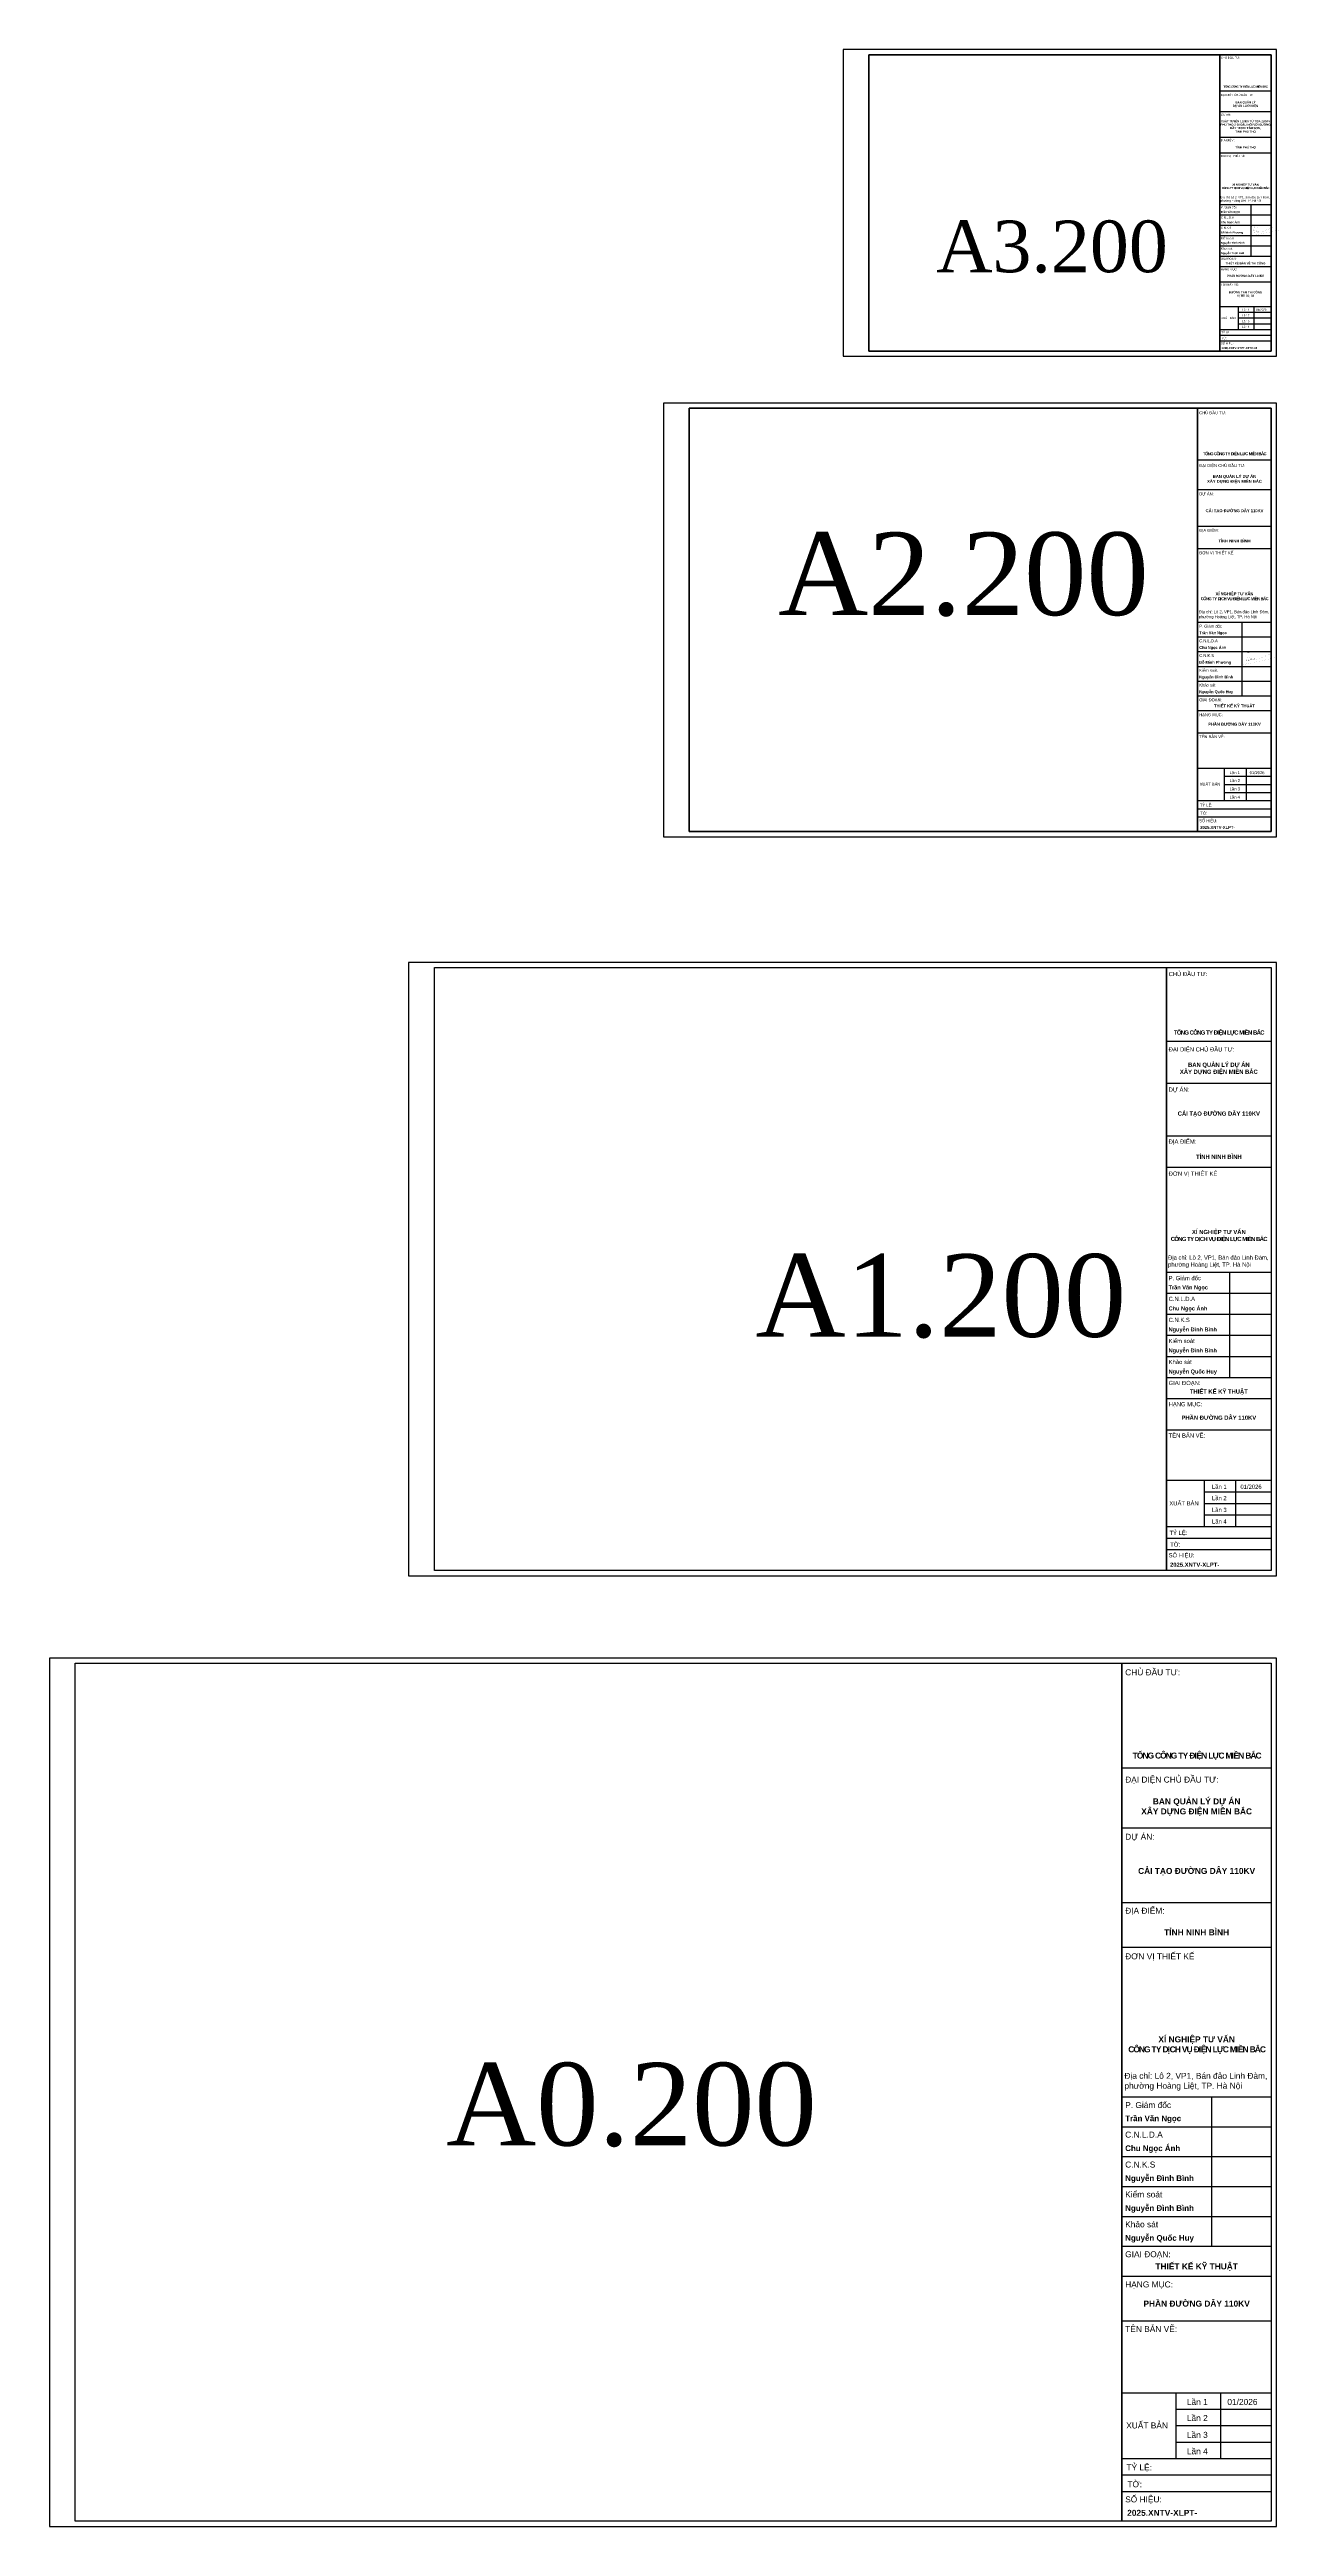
# Model space of a CAD drawing. Header units: feet. Extents: x 74374 to 92081, y 43964 to 65389.
# Drawn here: x 91597.1 to 91835.3, y 57830.6 to 58310.4 of the extents above; entities that cross this region are included whole.
import ezdxf
from ezdxf.enums import TextEntityAlignment as Align

# ---------------------------------------------------------------- set-up
doc = ezdxf.new("R2010")
doc.units = ezdxf.units.FT
doc.header["$MEASUREMENT"] = 0
for name, color, linetype in [('12-khung ten', 12, 'Continuous'), ('7-Text khung ten', 7, 'Continuous'), ('HoKhoan', 20, 'Continuous'), ('Khung', 7, 'Continuous'), ('KHUNG-TEN', 7, 'Continuous'), ('PDM', 5, 'Continuous')]:
    doc.layers.add(name, color=color, linetype=linetype)
doc.styles.add('Arial-Bold', font='arialbd.ttf')
doc.styles.add('PEC_TIMENEW', font='times.ttf')
doc.styles.add('Style-Arial', font='arial.ttf')

# ---------------------------------------------------------------- blocks, each defined once
blk = doc.blocks.new('A$C2718f49c')
at = {"layer": 'PDM', "color": 0, "const_width": 3.24}
for points in [[(-380, -218), (-251, -192), (-123, -166), (5, -140), (133, -114), (261, -87), (390, -61), (550, -27), (646, -6), (773, 21), (901, 49), (1029, 77), (1157, 105), (1284, 134), (1412, 162), (1540, 191), (1667, 220), (1795, 248)], [(-94, 518), (-93, 518), (-83, 525), (-69, 531), (-54, 536), (-43, 539), (-25, 544), (-11, 547), (2, 550), (14, 552), (26, 554), (38, 556), (49, 557), (67, 558), (73, 558), (84, 559), (97, 559), (109, 559), (121, 558), (134, 558), (147, 557), (159, 556), (172, 555), (185, 554), (199, 552), (212, 551), (228, 549), (238, 548), (251, 546), (264, 543), (277, 540), (289, 536), (300, 531), (312, 522), (319, 515), (327, 504), (333, 493), (337, 479), (338, 468), (337, 455), (334, 442), (331, 433), (324, 419), (317, 408), (310, 397), (302, 388), (293, 378), (286, 372), (274, 361), (264, 353), (254, 346), (243, 339), (233, 332), (222, 325), (211, 318), (200, 312), (188, 305), (178, 299), (167, 292), (156, 285), (145, 279), (134, 273), (123, 267), (112, 261), (101, 255), (89, 250), (78, 245), (66, 240), (54, 236)], [(21, 514), (0, 0)], [(105, 478), (86, 33)], [(91, 157), (94, 165), (96, 173), (98, 178), (100, 182), (102, 188), (104, 193), (107, 198), (109, 203), (110, 205), (112, 207), (113, 208), (114, 210), (115, 211), (116, 211), (117, 211), (118, 211), (118, 211), (119, 210), (120, 208), (120, 206), (121, 204), (121, 202), (121, 200), (122, 197), (122, 191), (122, 184), (123, 172), (123, 156), (124, 141), (124, 127), (125, 113), (125, 107), (125, 100), (125, 94), (125, 88), (126, 83), (126, 77), (126, 72), (126, 68), (127, 63), (127, 59), (127, 56), (128, 53), (128, 50), (128, 48), (129, 47), (129, 46), (129, 45), (130, 46), (130, 47), (131, 48), (131, 50), (132, 53), (132, 56), (133, 60), (134, 64), (134, 69), (135, 74), (135, 79), (136, 84), (137, 90), (138, 102), (139, 114)], [(154, 177), (156, 182), (158, 187), (159, 190), (160, 192), (161, 194), (162, 196), (163, 197), (164, 198), (164, 198), (165, 199), (165, 199), (166, 198), (166, 198), (167, 197), (167, 195), (167, 194), (167, 192), (167, 190), (168, 188), (168, 185), (168, 182), (168, 180), (168, 174), (167, 168), (167, 155), (167, 148), (167, 142), (167, 140), (167, 137), (167, 134), (167, 132), (167, 127), (167, 123), (168, 115), (168, 111), (167, 106), (167, 104), (167, 101), (167, 98), (166, 96), (166, 90), (165, 84), (165, 82), (165, 79), (165, 77), (165, 75), (166, 73), (166, 73), (167, 72), (167, 72), (168, 71), (169, 71), (170, 71), (170, 71), (171, 72), (173, 73), (176, 74), (178, 75), (180, 77), (182, 79), (183, 81), (185, 82), (186, 84), (187, 86), (191, 94), (192, 98), (196, 107), (199, 115), (202, 123), (204, 132), (207, 141), (209, 150), (210, 159), (212, 167), (214, 176), (216, 194)], [(216, 194), (216, 189), (216, 185), (215, 180), (215, 175), (215, 170), (214, 166), (214, 161), (214, 156), (214, 152), (214, 147), (214, 143), (214, 138), (214, 134), (214, 129), (215, 125), (215, 121), (215, 117), (216, 112), (216, 108), (217, 103), (217, 98), (218, 92), (218, 87), (220, 83), (222, 80), (227, 80), (231, 82), (235, 87), (237, 90), (239, 95), (241, 99), (242, 103), (244, 107), (246, 111), (248, 116), (249, 120), (251, 124), (252, 129), (254, 133), (255, 137), (257, 142), (258, 146), (260, 151), (261, 155), (263, 160), (264, 164), (265, 168)], [(270, 202), (270, 186), (270, 178), (270, 170), (270, 162), (270, 153), (270, 148), (271, 141), (271, 135), (271, 131), (271, 127), (272, 124), (272, 120), (272, 116), (272, 111), (272, 107), (272, 99), (272, 96), (272, 94), (272, 91), (272, 89), (272, 88), (272, 87), (272, 86), (273, 85), (273, 85), (273, 84), (274, 84), (274, 83), (275, 83), (275, 83), (276, 84), (277, 84), (277, 84), (278, 85), (280, 86), (282, 88), (284, 91), (285, 92), (286, 93), (287, 95), (288, 97), (289, 98), (290, 102), (292, 106), (295, 112), (298, 119), (301, 126), (304, 133), (307, 140), (310, 148), (312, 156), (314, 163), (316, 171), (317, 178), (319, 186), (321, 201)], [(321, 201), (321, 184), (321, 168), (321, 154), (320, 137), (320, 129), (320, 121), (321, 112), (321, 104), (322, 98), (323, 94), (323, 90), (324, 88), (324, 87), (325, 86), (326, 85), (326, 85), (327, 85), (328, 85), (328, 85), (329, 86), (330, 87), (332, 89), (334, 92), (336, 96), (338, 100), (340, 105), (342, 110), (344, 116), (346, 122), (351, 133), (355, 147), (357, 151), (359, 156), (360, 161), (362, 166), (365, 175), (368, 183), (371, 190), (373, 198), (376, 204), (378, 211), (382, 223)], [(378, 210), (377, 203), (376, 196), (375, 188), (374, 181), (373, 175), (372, 168), (371, 161), (370, 153), (369, 147), (369, 141), (368, 134), (368, 126), (368, 122), (370, 111), (372, 104), (374, 98), (376, 96), (379, 95), (382, 97), (385, 101), (388, 106), (391, 113), (394, 121), (398, 129), (401, 139), (404, 149), (407, 158), (410, 168), (413, 178), (416, 189), (417, 195), (420, 202), (422, 208), (423, 215), (425, 221)], [(425, 221), (424, 199), (422, 178), (421, 158), (420, 141), (420, 133), (420, 126), (420, 120), (420, 115), (421, 111), (422, 108), (423, 106), (424, 106), (426, 107), (428, 109), (430, 112), (432, 117), (434, 122), (437, 128), (440, 135), (443, 143), (449, 160), (456, 180), (470, 222)], [(470, 222), (467, 197), (465, 185), (464, 173), (462, 162), (461, 152), (460, 142), (460, 134), (460, 127), (460, 120), (460, 118), (461, 116), (461, 114), (462, 112), (463, 111), (464, 111), (465, 111), (466, 111), (467, 112), (469, 113), (470, 114), (472, 117), (476, 123), (480, 129), (488, 143), (494, 156), (499, 169), (504, 182), (508, 195), (515, 221)], [(515, 221), (514, 207), (512, 194), (511, 181), (511, 169), (510, 164), (510, 159), (510, 155), (510, 152), (511, 149), (511, 147), (511, 145), (512, 144), (513, 144), (514, 145), (515, 147), (517, 150), (518, 153), (520, 156), (521, 161), (523, 165), (527, 176), (531, 188), (536, 201), (540, 214)], [(545, 288), (540, 201), (558, 161), (602, 136), (625, 136), (666, 147), (705, 161), (744, 175), (783, 189), (822, 204), (860, 219), (898, 234), (936, 249), (974, 265), (1011, 280), (1048, 296), (1086, 312), (1122, 328), (1159, 344), (1196, 360), (1232, 376), (1269, 393), (1305, 409), (1341, 426), (1377, 442), (1414, 459), (1450, 475), (1486, 492), (1522, 509)]]:
    blk.add_lwpolyline(points, dxfattribs=at)

msp = doc.modelspace()

# ---------------------------------------------------------------- linework, layer by layer
for p, q in [((91823.87105, 58302.38116), (91833.87105, 58302.38116)), ((91823.87105, 58298.38116), (91833.87105, 58298.38116)), ((91823.87105, 58293.38116), (91833.87105, 58293.38116)), ((91823.87105, 58290.38116), (91833.87105, 58290.38116)), ((91829.87105, 58280.38116), (91829.87105, 58270.38116)), ((91823.87105, 58268.38116), (91833.87105, 58268.38116)), ((91823.87105, 58265.38116), (91833.87105, 58265.38116)), ((91823.87105, 58260.58116), (91833.87105, 58260.58116)), ((91823.87105, 58256.18116), (91833.87105, 58256.18116)), ((91827.47105, 58259.48116), (91833.87105, 58259.48116)), ((91827.47105, 58258.38116), (91833.87105, 58258.38116)), ((91827.47105, 58257.28116), (91833.87105, 58257.28116)), ((91823.87105, 58255.08116), (91833.87105, 58255.08116)), ((91823.87105, 58253.98116), (91833.87105, 58253.98116)), ((91819.58534, 58230.8979), (91833.87105, 58230.8979)), ((91819.58534, 58225.18362), (91833.87105, 58225.18362)), ((91819.58534, 58218.04076), (91833.87105, 58218.04076)), ((91819.58534, 58213.75504), (91833.87105, 58213.75504)), ((91828.15677, 58199.46933), (91828.15677, 58185.18362)), ((91819.58534, 58182.32647), (91833.87105, 58182.32647)), ((91819.58534, 58178.04076), (91833.87105, 58178.04076)), ((91819.58534, 58171.18362), (91833.87105, 58171.18362)), ((91824.7282, 58169.61219), (91833.87105, 58169.61219)), ((91819.58534, 58164.8979), (91833.87105, 58164.8979)), ((91824.7282, 58168.04076), (91833.87105, 58168.04076)), ((91824.7282, 58166.46933), (91833.87105, 58166.46933)), ((91819.58534, 58163.32647), (91833.87105, 58163.32647)), ((91819.58534, 58161.75504), (91833.87105, 58161.75504)), ((91813.52262, 58118.2964), (91833.87105, 58118.2964)), ((91813.52262, 58110.15703), (91833.87105, 58110.15703)), ((91813.52262, 58099.98281), (91833.87105, 58099.98281)), ((91813.52262, 58093.87828), (91833.87105, 58093.87828)), ((91825.73168, 58073.52985), (91825.73168, 58053.18142)), ((91813.52262, 58049.11173), (91833.87105, 58049.11173)), ((91813.52262, 58043.0072), (91833.87105, 58043.0072)), ((91813.52262, 58033.23995), (91833.87105, 58033.23995)), ((91820.84806, 58031.00163), (91833.87105, 58031.00163)), ((91820.84806, 58028.7633), (91833.87105, 58028.7633)), ((91820.84806, 58026.52497), (91833.87105, 58026.52497)), ((91813.52262, 58024.28664), (91833.87105, 58024.28664)), ((91813.52262, 58022.04832), (91833.87105, 58022.04832)), ((91813.52262, 58019.80999), (91833.87105, 58019.80999)), ((91804.91635, 57977.52711), (91833.87105, 57977.52711)), ((91804.91635, 57965.94523), (91833.87105, 57965.94523)), ((91804.91635, 57951.46788), (91833.87105, 57951.46788)), ((91804.91635, 57942.78147), (91833.87105, 57942.78147)), ((91822.28917, 57913.82676), (91822.28917, 57884.87206)), ((91804.91635, 57879.08112), (91833.87105, 57879.08112)), ((91804.91635, 57870.39471), (91833.87105, 57870.39471)), ((91804.91635, 57856.49645), (91833.87105, 57856.49645)), ((91815.34004, 57853.31143), (91833.87105, 57853.31143)), ((91815.34004, 57850.12641), (91833.87105, 57850.12641)), ((91804.91635, 57843.75638), (91833.87105, 57843.75638)), ((91815.34004, 57846.9414), (91833.87105, 57846.9414)), ((91804.91635, 57840.57136), (91833.87105, 57840.57136)), ((91804.91635, 57837.38634), (91833.87105, 57837.38634))]:
    msp.add_line(p, q)
for points in [[(91827.47105, 58260.58116), (91827.47105, 58256.18116)], [(91830.47105, 58260.58116), (91830.47105, 58256.18116)], [(91824.7282, 58171.18362), (91824.7282, 58164.8979)], [(91829.01391, 58171.18362), (91829.01391, 58164.8979)], [(91820.84806, 58033.23995), (91820.84806, 58024.28664)], [(91826.95259, 58033.23995), (91826.95259, 58024.28664)], [(91815.34004, 57856.49645), (91815.34004, 57843.75638)], [(91824.02645, 57856.49645), (91824.02645, 57843.75638)]]:
    msp.add_lwpolyline(points)
at = {"layer": '12-khung ten', "color": 7}
for points in [[(91755.87105, 58251.98116), (91833.87105, 58251.98116), (91833.87105, 58309.38116), (91755.87105, 58309.38116)], [(91823.87105, 58309.38116), (91833.87105, 58309.38116), (91833.87105, 58251.98116), (91823.87105, 58251.98116)], [(91833.87105, 58240.8979), (91721.07105, 58240.8979), (91721.07105, 58158.8979), (91833.87105, 58158.8979)], [(91819.58534, 58240.8979), (91833.87105, 58240.8979), (91833.87105, 58158.8979), (91819.58534, 58158.8979)], [(91671.67105, 58132.5403), (91833.87105, 58132.5403), (91833.87105, 58015.7403), (91671.67105, 58015.7403)], [(91671.67105, 58132.5403), (91813.52262, 58132.5403), (91813.52262, 58015.7403), (91671.67105, 58015.7403)], [(91813.52262, 58132.5403), (91833.87105, 58132.5403), (91833.87105, 58015.7403), (91813.52262, 58015.7403)], [(91804.91635, 57997.7954), (91833.87105, 57997.7954), (91833.87105, 57831.5954), (91804.91635, 57831.5954)]]:
    msp.add_lwpolyline(points, close=True, dxfattribs=at)
at = {"layer": 'DEFPOINTS', "color": 4}
for points in [[(91750.87105, 58250.98116), (91834.87105, 58250.98116), (91834.87105, 58310.38116), (91750.87105, 58310.38116)], [(91716.07105, 58241.8979), (91716.07105, 58157.8979), (91834.87105, 58157.8979), (91834.87105, 58241.8979)], [(91666.67105, 58014.7403), (91834.87105, 58014.7403), (91834.87105, 58133.5403), (91666.67105, 58133.5403)], [(91597.07105, 57830.5954), (91834.87105, 57830.5954), (91834.87105, 57998.7954), (91597.07105, 57998.7954)]]:
    msp.add_lwpolyline(points, close=True, dxfattribs=at)
at = {"layer": 'DEFPOINTS'}
for points in [[(91755.87105, 58309.38116), (91823.87105, 58309.38116), (91823.87105, 58251.98116), (91755.87105, 58251.98116)], [(91721.07105, 58240.8979), (91819.58534, 58240.8979), (91819.58534, 58158.8979), (91721.07105, 58158.8979)], [(91671.67105, 58132.5403), (91813.52262, 58132.5403), (91813.52262, 58015.7403), (91671.67105, 58015.7403)], [(91602.07105, 57997.7954), (91804.91635, 57997.7954), (91804.91635, 57831.5954), (91602.07105, 57831.5954)]]:
    msp.add_lwpolyline(points, close=True, dxfattribs=at)
at = {"layer": 'KHUNG-TEN', "color": 7}
for p, q in [((91823.87105, 58280.38116), (91833.87105, 58280.38116)), ((91823.87105, 58278.38116), (91833.87105, 58278.38116)), ((91823.87105, 58276.38116), (91833.87105, 58276.38116)), ((91823.87105, 58274.38116), (91833.87105, 58274.38116)), ((91823.87105, 58272.38116), (91833.87105, 58272.38116)), ((91823.87105, 58270.38116), (91833.87105, 58270.38116)), ((91819.58534, 58199.46933), (91833.87105, 58199.46933)), ((91819.58534, 58196.61219), (91833.87105, 58196.61219)), ((91819.58534, 58193.75504), (91833.87105, 58193.75504)), ((91819.58534, 58190.8979), (91833.87105, 58190.8979)), ((91819.58534, 58188.04076), (91833.87105, 58188.04076)), ((91819.58534, 58185.18362), (91833.87105, 58185.18362)), ((91813.52262, 58073.52985), (91833.87105, 58073.52985)), ((91813.52262, 58069.46016), (91833.87105, 58069.46016)), ((91813.52262, 58065.39048), (91833.87105, 58065.39048)), ((91813.52262, 58061.32079), (91833.87105, 58061.32079)), ((91813.52262, 58057.2511), (91833.87105, 58057.2511)), ((91813.52262, 58053.18142), (91833.87105, 58053.18142)), ((91804.91635, 57913.82676), (91833.87105, 57913.82676)), ((91804.91635, 57908.03582), (91833.87105, 57908.03582)), ((91804.91635, 57902.24488), (91833.87105, 57902.24488)), ((91804.91635, 57896.45394), (91833.87105, 57896.45394)), ((91804.91635, 57890.663), (91833.87105, 57890.663)), ((91804.91635, 57884.87206), (91833.87105, 57884.87206))]:
    msp.add_line(p, q, dxfattribs=at)

# ---------------------------------------------------------------- block references
at = {"layer": 'HoKhoan'}
for p, xscale, yscale, zscale in [((91830.32325, 58274.72632), 0.002746799066944047, 0.002746799066944047, 0.002746799066944047), ((91829.11311, 58191.81929), 0.003051998963271163, 0.003051998963271163, 0.003051998963271163)]:
    msp.add_blockref('A$C2718f49c', p, dxfattribs=dict(at, xscale=xscale, yscale=yscale, zscale=zscale))

# ---------------------------------------------------------------- texts
at = {"layer": '7-Text khung ten'}
for s, height, style, p in [('CHỦ ĐẦU TƯ:', 0.4, 'Style-Arial', (91824.08896, 58308.57544)), ('ĐẠI DIỆN CHỦ ĐẦU TƯ:', 0.4, 'Style-Arial', (91824.08896, 58301.4008)), ('DỰ ÁN:', 0.4, 'Style-Arial', (91824.08896, 58297.57544)), ('ĐỊA ĐIỂM:', 0.4, 'Style-Arial', (91824.08896, 58292.62625)), ('ĐƠN VỊ THIẾT KẾ', 0.4, 'Style-Arial', (91824.08896, 58289.57544)), ('P. Giám đốc', 0.4, 'Style-Arial', (91824.08896, 58279.62625)), ('Đỗ Minh Phương', 0.38, 'Arial-Bold', (91824.08896, 58274.74739)), ('Trần Văn Ngọc', 0.38, 'Arial-Bold', (91824.08896, 58278.74739)), ('Chu Ngọc Ánh', 0.38, 'Arial-Bold', (91824.08896, 58276.74739)), ('C.N.L.D.A', 0.4, 'Style-Arial', (91824.08896, 58277.64739)), ('C.N.K.S', 0.4, 'Style-Arial', (91824.08896, 58275.64739)), ('GIAI ĐOẠN:', 0.4, 'Style-Arial', (91824.08896, 58269.64739)), ('Nguyễn Đình Bình', 0.38, 'Arial-Bold', (91824.08896, 58272.74739)), ('Nguyễn Tuấn Anh', 0.38, 'Arial-Bold', (91824.08896, 58270.74739)), ('Kiểm soát', 0.4, 'Style-Arial', (91824.08896, 58273.64739)), ('Khảo sát', 0.4, 'Style-Arial', (91824.08896, 58271.64739)), ('HẠNG MỤC:', 0.4, 'Style-Arial', (91824.08896, 58267.62625)), ('TÊN BẢN VẼ:', 0.4, 'Style-Arial', (91824.08896, 58264.64739)), ('XUẤT BẢN', 0.4, 'Style-Arial', (91824.15764, 58258.1927)), ('TỶ LỆ:', 0.4, 'Style-Arial', (91824.17153, 58255.38165)), ('Lần 1', 0.4, 'Style-Arial', (91828.21726, 58259.76831)), ('Lần 2', 0.4, 'Style-Arial', (91828.21726, 58258.68896)), ('Lần 3', 0.4, 'Style-Arial', (91828.21726, 58257.56485)), ('Lần 4', 0.4, 'Style-Arial', (91828.21726, 58256.46485)), ('04/2026', 0.4, 'Style-Arial', (91830.92731, 58259.76831)), ('SỐ HIỆU:', 0.4, 'Style-Arial', (91824.08896, 58253.24739)), ('2026.XNTV-XTPT-DTTC.01', 0.4, 'Arial-Bold', (91824.22124, 58252.34739)), ('TỜ:', 0.4, 'Style-Arial', (91824.236, 58254.25966)), ('CHỦ ĐẦU TƯ:', 0.5714286, 'Style-Arial', (91819.89664, 58239.74688)), ('ĐẠI DIỆN CHỦ ĐẦU TƯ:', 0.5714286, 'Style-Arial', (91819.89664, 58229.49739)), ('DỰ ÁN:', 0.571429, 'Style-Arial', (91819.89664, 58224.03259)), ('ĐỊA ĐIỂM:', 0.571429, 'Style-Arial', (91819.89664, 58216.96231)), ('ĐƠN VỊ THIẾT KẾ', 0.5714286, 'Style-Arial', (91819.89664, 58212.60402)), ('P. Giám đốc', 0.5714286, 'Style-Arial', (91819.89664, 58198.39089)), ('Trần Văn Ngọc', 0.5428571, 'Arial-Bold', (91819.89664, 58197.13538)), ('Chu Ngọc Ánh', 0.5428571, 'Arial-Bold', (91819.89664, 58194.27824)), ('C.N.L.D.A', 0.571429, 'Style-Arial', (91819.89664, 58195.56395)), ('C.N.K.S', 0.571429, 'Style-Arial', (91819.89664, 58192.70681)), ('Đỗ Minh Phương', 0.5428571, 'Arial-Bold', (91819.89664, 58191.42109)), ('Nguyễn Đình Bình', 0.5428571, 'Arial-Bold', (91819.89664, 58188.56395)), ('Kiểm soát', 0.571429, 'Style-Arial', (91819.89664, 58189.84967)), ('GIAI ĐOẠN:', 0.571429, 'Style-Arial', (91819.89664, 58184.13538)), ('Nguyễn Quốc Huy', 0.5428571, 'Arial-Bold', (91819.89664, 58185.70681)), ('Khảo sát', 0.571429, 'Style-Arial', (91819.89664, 58186.99252)), ('HẠNG MỤC:', 0.571429, 'Style-Arial', (91819.89664, 58181.24803)), ('TÊN BẢN VẼ:', 0.5714286, 'Style-Arial', (91819.89664, 58176.99252)), ('Lần 1', 0.571429, 'Style-Arial', (91825.79421, 58170.0224)), ('01/2026', 0.571429, 'Style-Arial', (91829.66571, 58170.0224)), ('XUẤT BẢN', 0.571429, 'Style-Arial', (91819.99474, 58167.77154)), ('TỶ LỆ:', 0.571429, 'Style-Arial', (91820.0146, 58163.75575)), ('Lần 2', 0.571429, 'Style-Arial', (91825.79421, 58168.48047)), ('Lần 3', 0.571429, 'Style-Arial', (91825.79421, 58166.8746)), ('Lần 4', 0.571429, 'Style-Arial', (91825.79421, 58165.30317)), ('SỐ HIỆU:', 0.571429, 'Style-Arial', (91819.89664, 58160.70681)), ('2025.XNTV-XLPT-', 0.5714286, 'Arial-Bold', (91820.08561, 58159.42109)), ('TỜ:', 0.571429, 'Style-Arial', (91820.1067, 58162.15291)), ('CHỦ ĐẦU TƯ:', 0.8139373, 'Style-Arial', (91813.96604, 58130.9008)), ('ĐẠI DIỆN CHỦ ĐẦU TƯ:', 0.8139373, 'Style-Arial', (91813.96604, 58116.30153)), ('DỰ ÁN:', 0.813937, 'Style-Arial', (91813.96604, 58108.51752)), ('ĐỊA ĐIỂM:', 0.813937, 'Style-Arial', (91813.96604, 58098.44668)), ('ĐƠN VỊ THIẾT KẾ', 0.8139373, 'Style-Arial', (91813.96604, 58092.23878)), ('Trần Văn Ngọc', 0.7732404, 'Arial-Bold', (91813.96604, 58070.20539)), ('C.N.L.D.A', 0.813937, 'Style-Arial', (91813.96604, 58067.96706)), ('P. Giám đốc', 0.8139373, 'Style-Arial', (91813.96604, 58071.99372)), ('Chu Ngọc Ánh', 0.7732404, 'Arial-Bold', (91813.96604, 58066.13571)), ('C.N.K.S', 0.813937, 'Style-Arial', (91813.96604, 58063.89738)), ('Nguyễn Đình Bình', 0.7732404, 'Arial-Bold', (91813.96604, 58062.06602)), ('Nguyễn Đình Bình', 0.7732404, 'Arial-Bold', (91813.96604, 58057.99633)), ('Kiểm soát', 0.813937, 'Style-Arial', (91813.96604, 58059.82769)), ('Nguyễn Quốc Huy', 0.7732404, 'Arial-Bold', (91813.96604, 58053.92665)), ('Khảo sát', 0.813937, 'Style-Arial', (91813.96604, 58055.75801)), ('GIAI ĐOẠN:', 0.813937, 'Style-Arial', (91813.96604, 58051.68832)), ('HẠNG MỤC:', 0.813937, 'Style-Arial', (91813.96604, 58047.5756)), ('TÊN BẢN VẼ:', 0.8139373, 'Style-Arial', (91813.96604, 58041.5141)), ('Lần 1', 0.813937, 'Style-Arial', (91822.36647, 58031.58593)), ('Lần 2', 0.813937, 'Style-Arial', (91822.36647, 58029.38962)), ('01/2026', 0.813937, 'Style-Arial', (91827.881, 58031.58593)), ('XUẤT BẢN', 0.813937, 'Style-Arial', (91814.10577, 58028.37982)), ('Lần 3', 0.813937, 'Style-Arial', (91822.36647, 58027.10224)), ('Lần 4', 0.813937, 'Style-Arial', (91822.36647, 58024.86391)), ('TỶ LỆ:', 0.813937, 'Style-Arial', (91814.13405, 58022.65978)), ('TỜ:', 0.813937, 'Style-Arial', (91814.26524, 58020.3767)), ('SỐ HIỆU:', 0.813937, 'Style-Arial', (91813.96604, 58018.31689)), ('2025.XNTV-XLPT-', 0.8139373, 'Arial-Bold', (91814.2352, 58016.48553)), ('CHỦ ĐẦU TƯ:', 1.1581882, 'Style-Arial', (91805.5473, 57995.46248)), ('ĐẠI DIỆN CHỦ ĐẦU TƯ:', 1.1581882, 'Style-Arial', (91805.5473, 57974.68852)), ('DỰ ÁN:', 1.158188, 'Style-Arial', (91805.5473, 57963.6123)), ('ĐỊA ĐIỂM:', 1.158188, 'Style-Arial', (91805.5473, 57949.28205)), ('ĐƠN VỊ THIẾT KẾ', 1.1581882, 'Style-Arial', (91805.5473, 57940.44854)), ('Trần Văn Ngọc', 1.1002787, 'Arial-Bold', (91805.5473, 57909.09624)), ('P. Giám đốc', 1.1581882, 'Style-Arial', (91805.5473, 57911.64094)), ('C.N.L.D.A', 1.158188, 'Style-Arial', (91805.5473, 57905.91123)), ('Chu Ngọc Ánh', 1.1002787, 'Arial-Bold', (91805.5473, 57903.3053)), ('C.N.K.S', 1.158188, 'Style-Arial', (91805.5473, 57900.12028)), ('Nguyễn Đình Bình', 1.1002787, 'Arial-Bold', (91805.5473, 57897.51436)), ('Nguyễn Đình Bình', 1.1002787, 'Arial-Bold', (91805.5473, 57891.72342)), ('Kiểm soát', 1.158188, 'Style-Arial', (91805.5473, 57894.32934)), ('Nguyễn Quốc Huy', 1.1002787, 'Arial-Bold', (91805.5473, 57885.93248)), ('Khảo sát', 1.158188, 'Style-Arial', (91805.5473, 57888.5384)), ('GIAI ĐOẠN:', 1.158188, 'Style-Arial', (91805.5473, 57882.74746)), ('HẠNG MỤC:', 1.158188, 'Style-Arial', (91805.5473, 57876.89529)), ('TÊN BẢN VẼ:', 1.1581882, 'Style-Arial', (91805.5473, 57868.27011)), ('Lần 1', 1.158188, 'Style-Arial', (91817.50066, 57854.14286)), ('01/2026', 1.158188, 'Style-Arial', (91825.34754, 57854.14286)), ('XUẤT BẢN', 1.158188, 'Style-Arial', (91805.74614, 57849.58074)), ('Lần 2', 1.158188, 'Style-Arial', (91817.50066, 57851.01764)), ('Lần 3', 1.158188, 'Style-Arial', (91817.50066, 57847.76281)), ('Lần 4', 1.158188, 'Style-Arial', (91817.50066, 57844.5778)), ('TỶ LỆ:', 1.158188, 'Style-Arial', (91805.78638, 57841.44144)), ('TỜ:', 1.158188, 'Style-Arial', (91805.97305, 57838.19274)), ('SỐ HIỆU:', 1.158188, 'Style-Arial', (91805.5473, 57835.26175)), ('2025.XNTV-XLPT-', 1.1581882, 'Arial-Bold', (91805.93031, 57832.65582))]:
    msp.add_text(s, height=height, dxfattribs=dict(at, style=style)).set_placement(p)
for s, insert, char_height, width, attachment_point, style in [('{\\fArial|b1|i0|c163|p34;\\T0.85;TỔNG CÔNG TY ĐIỆN LỰC MIỀN BẮC}', (91828.87105, 58303.15631), 0.4, 10, 5, 'Arial-Bold'), ('BAN QUẢN LÝ \\PDỰ ÁN LƯỚI ĐIỆN', (91828.87105, 58299.75387), 0.4, 10, 5, 'Arial-Bold'), ('XUẤT TUYẾN 110KV TỪ TBA 220KV PHÚ THỌ 2 ĐI ĐẤU NỐI VỚI ĐƯỜNG DÂY 110KV TÂN SƠN, \\PTỈNH PHÚ THỌ', (91828.87105, 58295.43865), 0.4, 10, 5, 'Arial-Bold'), ('{\\fArial|b1|i0|c163|p34;TỈNH }PHÚ THỌ', (91828.87105, 58291.381), 0.4, 10, 5, 'Arial-Bold'), ('{\\fArial|b1|i0|c163|p34;XÍ NGHIỆP TƯ VẤN\\P\\T0.85;CÔNG TY DỊCH VỤ ĐIỆN LỰC MIỀN BẮC}', (91828.87105, 58283.83609), 0.4, 10, 5, 'Arial-Bold'), ('Địa chỉ: Lô 2, VP1, Bán đảo Linh Đàm, phường Hoàng Liệt, TP. Hà Nội', (91824.03828, 58281.98251), 0.4, 10, 1, 'Style-Arial'), ('THIẾT KẾ BẢN VẼ THI CÔNG', (91828.87105, 58268.97897), 0.4, 10, 5, 'Arial-Bold'), ('{\\fArial|b1|i0|c163|p34;PHẦN }ĐƯỜNG DÂY 110KV', (91828.87105, 58266.53865), 0.4, 10, 5, 'Arial-Bold'), ('ĐƯỜNG TẠM THI CÔNG\\PVỊ TRÍ 01; 02', (91828.87105, 58262.9811), 0.4, 10, 5, 'Arial-Bold'), ('{\\fArial|b1|i0|c163|p34;\\T0.85;TỔNG CÔNG TY ĐIỆN LỰC MIỀN BẮC}', (91826.7282, 58232.00526), 0.5714286, 14.2857143, 5, 'Arial-Bold'), ('BAN QUẢN LÝ DỰ ÁN \\PXÂY DỰNG ĐIỆN MIỀN BẮC', (91826.7282, 58227.14463), 0.5714286, 14.2857143, 5, 'Arial-Bold'), ('CẢI TẠO ĐƯỜNG DÂY 110KV ', (91826.7282, 58220.98003), 0.5714286, 14.2857143, 5, 'Arial-Bold'), ('{\\fArial|b1|i0|c163|p34;TỈNH }NINH BÌNH', (91826.7282, 58215.18339), 0.5714286, 14.2857143, 5, 'Arial-Bold'), ('{\\fArial|b1|i0|c163|p34;XÍ NGHIỆP TƯ VẤN\\P\\T0.85;CÔNG TY DỊCH VỤ ĐIỆN LỰC MIỀN BẮC}', (91826.7282, 58204.40495), 0.5714286, 14.2857143, 5, 'Arial-Bold'), ('Địa chỉ: Lô 2, VP1, Bán đảo Linh Đàm, phường Hoàng Liệt, TP. Hà Nội', (91819.82423, 58201.75698), 0.5714286, 14.2857143, 1, 'Style-Arial'), ('THIẾT KẾ KỸ THUẬT', (91826.7282, 58183.18049), 0.5714286, 14.2857143, 5, 'Arial-Bold'), ('{\\fArial|b1|i0|c163|p34;PHẦN }ĐƯỜNG DÂY 110KV', (91826.7282, 58179.69432), 0.5714286, 14.2857143, 5, 'Arial-Bold'), ('{\\fArial|b1|i0|c163|p34;\\T0.85;TỔNG CÔNG TY ĐIỆN LỰC MIỀN BẮC}', (91823.69684, 58119.87371), 0.8139373, 20.3484321, 5, 'Arial-Bold'), ('BAN QUẢN LÝ DỰ ÁN \\PXÂY DỰNG ĐIỆN MIỀN BẮC', (91823.69684, 58112.95028), 0.8139373, 20.3484321, 5, 'Arial-Bold'), ('CẢI TẠO ĐƯỜNG DÂY 110KV ', (91823.69684, 58104.16948), 0.8139373, 20.3484321, 5, 'Arial-Bold'), ('{\\fArial|b1|i0|c163|p34;TỈNH }NINH BÌNH', (91823.69684, 58095.91281), 0.8139373, 20.3484321, 5, 'Arial-Bold'), ('{\\fArial|b1|i0|c163|p34;XÍ NGHIỆP TƯ VẤN\\P\\T0.85;CÔNG TY DỊCH VỤ ĐIỆN LỰC MIỀN BẮC}', (91823.69684, 58080.5601), 0.8139373, 20.3484321, 5, 'Arial-Bold'), ('Địa chỉ: Lô 2, VP1, Bán đảo Linh Đàm, phường Hoàng Liệt, TP. Hà Nội', (91813.86289, 58076.78835), 0.8139373, 20.3484321, 1, 'Style-Arial'), ('THIẾT KẾ KỸ THUẬT', (91823.69684, 58050.32818), 0.8139373, 20.3484321, 5, 'Arial-Bold'), ('{\\fArial|b1|i0|c163|p34;PHẦN }ĐƯỜNG DÂY 110KV', (91823.69684, 58045.36252), 0.8139373, 20.3484321, 5, 'Arial-Bold'), ('{\\fArial|b1|i0|c163|p34;\\T0.85;TỔNG CÔNG TY ĐIỆN LỰC MIỀN BẮC}', (91819.3937, 57979.77154), 1.1581882, 28.9547038, 5, 'Arial-Bold'), ('BAN QUẢN LÝ DỰ ÁN \\PXÂY DỰNG ĐIỆN MIỀN BẮC', (91819.3937, 57969.91988), 1.1581882, 28.9547038, 5, 'Arial-Bold'), ('CẢI TẠO ĐƯỜNG DÂY 110KV ', (91819.3937, 57957.42529), 1.1581882, 28.9547038, 5, 'Arial-Bold'), ('{\\fArial|b1|i0|c163|p34;TỈNH }NINH BÌNH', (91819.3937, 57945.67648), 1.1581882, 28.9547038, 5, 'Arial-Bold'), ('{\\fArial|b1|i0|c163|p34;XÍ NGHIỆP TƯ VẤN\\P\\T0.85;CÔNG TY DỊCH VỤ ĐIỆN LỰC MIỀN BẮC}', (91819.3937, 57923.83043), 1.1581882, 28.9547038, 5, 'Arial-Bold'), ('Địa chỉ: Lô 2, VP1, Bán đảo Linh Đàm, phường Hoàng Liệt, TP. Hà Nội', (91805.40054, 57918.46343), 1.1581882, 28.9547038, 1, 'Style-Arial'), ('THIẾT KẾ KỸ THUẬT', (91819.3937, 57880.81206), 1.1581882, 28.9547038, 5, 'Arial-Bold'), ('{\\fArial|b1|i0|c163|p34;PHẦN }ĐƯỜNG DÂY 110KV', (91819.3937, 57873.74619), 1.1581882, 28.9547038, 5, 'Arial-Bold')]:
    msp.add_mtext(s, dxfattribs=dict(at, insert=insert, char_height=char_height, width=width, attachment_point=attachment_point, style=style))
at = {"layer": 'Khung', "color": 4, "style": 'PEC_TIMENEW'}
msp.add_text('A3.200', height=10, dxfattribs=at).set_placement((91791.36508, 58272.2514), align=Align.MIDDLE_CENTER)
at = {"layer": 'Khung', "style": 'PEC_TIMENEW'}
msp.add_text('A2.200', height=16, dxfattribs=at).set_placement((91774.2007, 58208.83506), align=Align.MIDDLE_CENTER)
at = {"layer": 'Khung', "color": 3, "style": 'PEC_TIMENEW'}
msp.add_text('A1.200', height=16, dxfattribs=at).set_placement((91769.8344, 58069.04063), align=Align.MIDDLE_CENTER)
at = {"layer": 'Khung', "color": 2, "style": 'PEC_TIMENEW'}
msp.add_text('A0.200', height=16, dxfattribs=at).set_placement((91709.85847, 57912.39095), align=Align.MIDDLE_CENTER)

doc.saveas('drawing.dxf')
